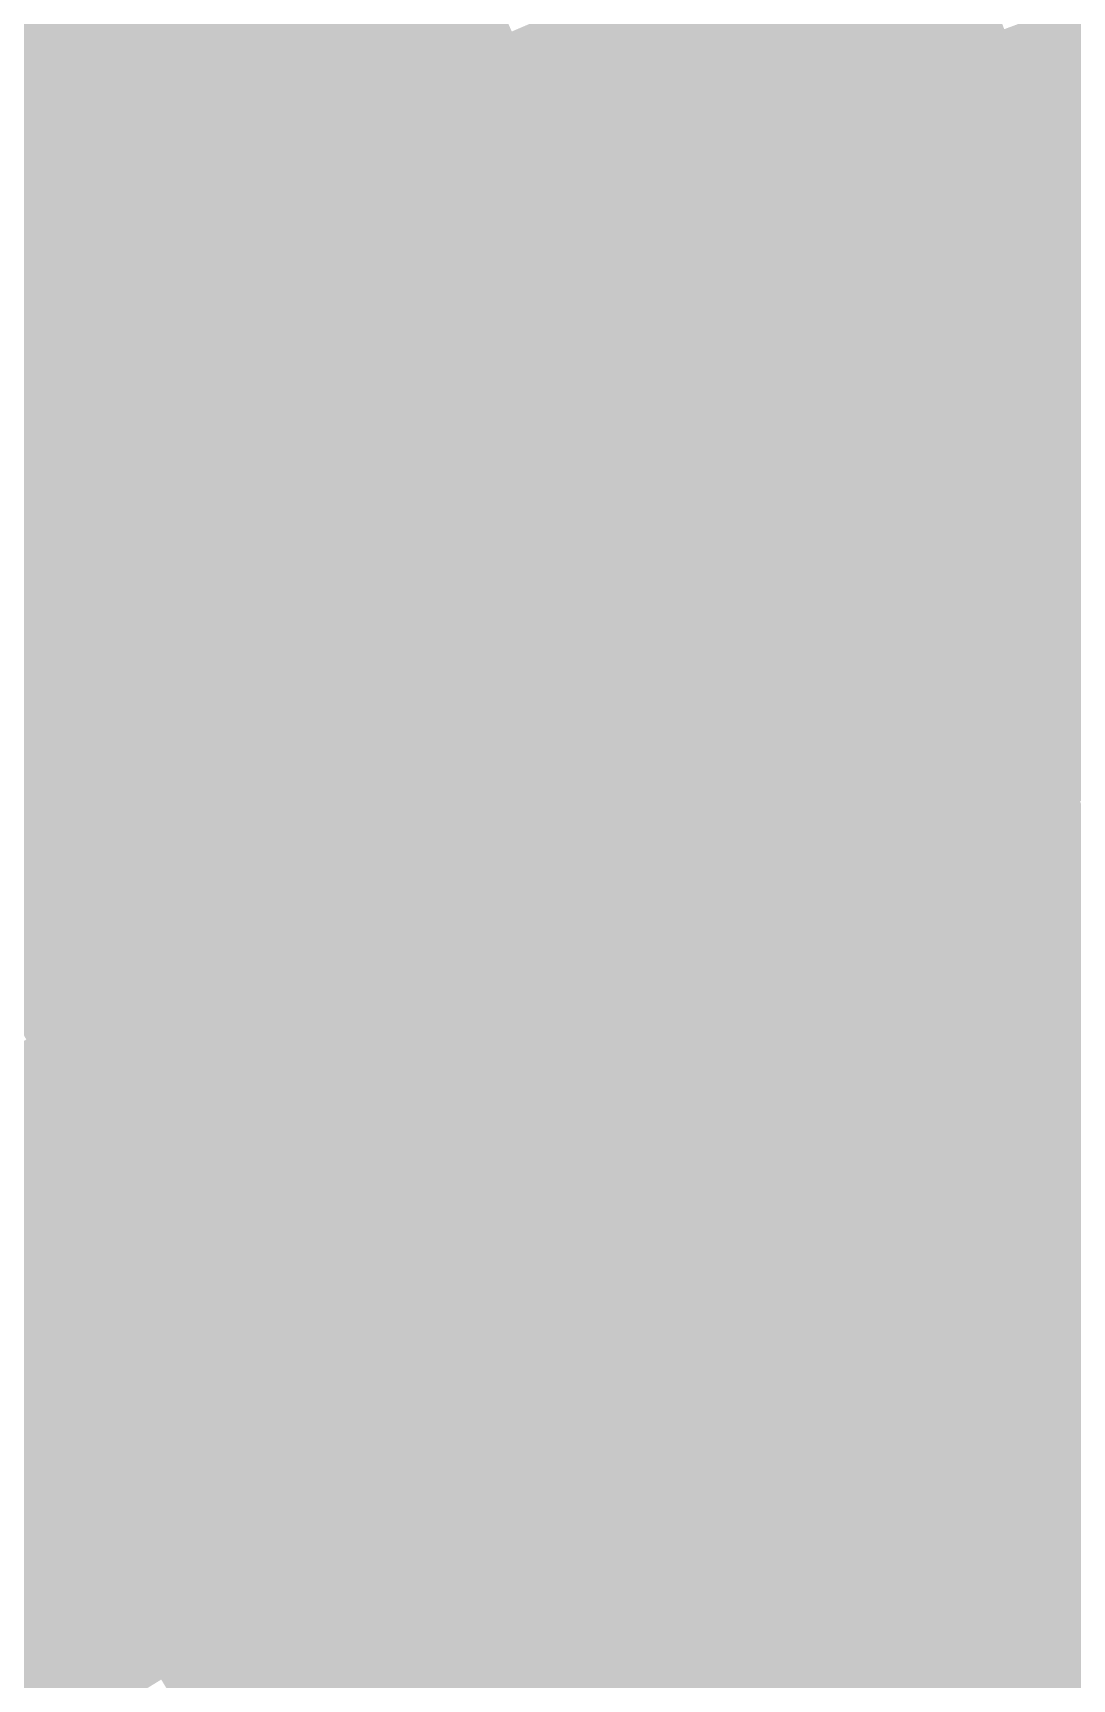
# Model space of a CAD drawing. Header units: inches. Extents: x -266 to 784, y -170 to 213.
# Drawn here: x -68.9 to -52.17, y 111.51 to 138.02 of the extents above; entities that cross this region are included whole.
import ezdxf

# ---------------------------------------------------------------- set-up
doc = ezdxf.new("R2010")
doc.units = ezdxf.units.IN
doc.header["$MEASUREMENT"] = 0

msp = doc.modelspace()

# ---------------------------------------------------------------- linework, layer by layer
at = {"color": 99, "true_color": 0x244321}
msp.add_solid([(-69.240145, 137.556542), (-69.689756, 138.449767), (-65.843484, 139.214351), (-66.271039, 140.11834)], dxfattribs=at)
at = {"color": 99, "true_color": 0x294c25}
msp.add_solid([(-64.988374, 137.406373), (-65.415929, 138.310362), (-61.59668, 138.959883), (-62.001921, 139.874093)], dxfattribs=at)
at = {"color": 89, "true_color": 0x32592c}
msp.add_solid([(-57.019831, 137.65805), (-57.402515, 138.58193), (-53.62436, 139.015927), (-53.984255, 139.94892)], dxfattribs=at)
at = {"color": 89, "true_color": 0x2f542a}
msp.add_solid([(-60.786197, 137.131463), (-61.191438, 138.045673), (-57.402515, 138.58193), (-57.785198, 139.505809)], dxfattribs=at)
at = {"color": 99, "true_color": 0x264823}
msp.add_solid([(-68.790533, 136.663318), (-69.240145, 137.556542), (-65.415929, 138.310362), (-65.843484, 139.214351)], dxfattribs=at)
at = {"color": 79, "true_color": 0x386130}
msp.add_solid([(-52.90457, 137.149941), (-53.264465, 138.082934), (-49.522808, 138.406978), (-49.859698, 139.348522)], dxfattribs=at)
at = {"color": 89, "true_color": 0x2b5028}
msp.add_solid([(-64.560819, 136.502383), (-64.988374, 137.406373), (-61.191438, 138.045673), (-61.59668, 138.959883)], dxfattribs=at)
at = {"color": 79, "true_color": 0x355d2e}
msp.add_solid([(-56.637148, 136.734171), (-57.019831, 137.65805), (-53.264465, 138.082934), (-53.62436, 139.015927)], dxfattribs=at)
at = {"color": 89, "true_color": 0x31592c}
msp.add_solid([(-60.380956, 136.217254), (-60.786197, 137.131463), (-57.019831, 137.65805), (-57.402515, 138.58193)], dxfattribs=at)
at = {"color": 79, "true_color": 0x3b6532}
msp.add_solid([(-52.544675, 136.216949), (-52.90457, 137.149941), (-49.185919, 137.465434), (-49.522808, 138.406978)], dxfattribs=at)
at = {"color": 99, "true_color": 0x284c25}
msp.add_solid([(-68.340922, 135.770094), (-68.790533, 136.663318), (-64.988374, 137.406373), (-65.415929, 138.310362)], dxfattribs=at)
at = {"color": 89, "true_color": 0x2e542a}
msp.add_solid([(-64.133264, 135.598394), (-64.560819, 136.502383), (-60.786197, 137.131463), (-61.191438, 138.045673)], dxfattribs=at)
at = {"color": 79, "true_color": 0x376130}
msp.add_solid([(-56.254465, 135.810291), (-56.637148, 136.734171), (-52.90457, 137.149941), (-53.264465, 138.082934)], dxfattribs=at)
at = {"color": 89, "true_color": 0x335d2e}
msp.add_solid([(-59.975714, 135.303044), (-60.380956, 136.217254), (-56.637148, 136.734171), (-57.019831, 137.65805)], dxfattribs=at)
at = {"color": 99, "true_color": 0x254823}
msp.add_solid([(-72.123701, 134.933953), (-72.595097, 135.815875), (-68.790533, 136.663318), (-69.240145, 137.556542)], dxfattribs=at)
at = {"color": 99, "true_color": 0x2a5028}
msp.add_solid([(-67.891311, 134.876869), (-68.340922, 135.770094), (-64.560819, 136.502383), (-64.988374, 137.406373)], dxfattribs=at)
at = {"color": 97, "true_color": 0x3d6a34}
msp.add_solid([(-52.18478, 135.283956), (-52.544675, 136.216949), (-48.849029, 136.523889), (-49.185919, 137.465434)], dxfattribs=at)
at = {"color": 89, "true_color": 0x30592c}
msp.add_solid([(-63.705709, 134.694405), (-64.133264, 135.598394), (-60.380956, 136.217254), (-60.786197, 137.131463)], dxfattribs=at)
at = {"color": 79, "true_color": 0x396532}
msp.add_solid([(-55.871781, 134.886412), (-56.254465, 135.810291), (-52.544675, 136.216949), (-52.90457, 137.149941)], dxfattribs=at)
at = {"color": 99, "true_color": 0x274c25}
msp.add_solid([(-71.652304, 134.052032), (-72.123701, 134.933953), (-68.340922, 135.770094), (-68.790533, 136.663318)], dxfattribs=at)
at = {"color": 79, "true_color": 0x366130}
msp.add_solid([(-59.570473, 134.388834), (-59.975714, 135.303044), (-56.254465, 135.810291), (-56.637148, 136.734171)], dxfattribs=at)
at = {"color": 89, "true_color": 0x2d542a}
msp.add_solid([(-67.441699, 133.983645), (-67.891311, 134.876869), (-64.133264, 135.598394), (-64.560819, 136.502383)], dxfattribs=at)
at = {"color": 97, "true_color": 0x406e36}
msp.add_solid([(-51.824885, 134.350963), (-52.18478, 135.283956), (-48.512139, 135.582345), (-48.849029, 136.523889)], dxfattribs=at)
at = {"color": 89, "true_color": 0x325d2e}
msp.add_solid([(-63.278154, 133.790415), (-63.705709, 134.694405), (-59.975714, 135.303044), (-60.380956, 136.217254)], dxfattribs=at)
at = {"color": 97, "true_color": 0x3c6a34}
msp.add_solid([(-55.489098, 133.962532), (-55.871781, 134.886412), (-52.18478, 135.283956), (-52.544675, 136.216949)], dxfattribs=at)
at = {"color": 99, "true_color": 0x295028}
msp.add_solid([(-71.180907, 133.170111), (-71.652304, 134.052032), (-67.891311, 134.876869), (-68.340922, 135.770094)], dxfattribs=at)
at = {"color": 79, "true_color": 0x386532}
msp.add_solid([(-59.165232, 133.474624), (-59.570473, 134.388834), (-55.871781, 134.886412), (-56.254465, 135.810291)], dxfattribs=at)
at = {"color": 89, "true_color": 0x2f592c}
msp.add_solid([(-66.992088, 133.090421), (-67.441699, 133.983645), (-63.705709, 134.694405), (-64.133264, 135.598394)], dxfattribs=at)
at = {"color": 79, "true_color": 0x356130}
msp.add_solid([(-62.850599, 132.886426), (-63.278154, 133.790415), (-59.570473, 134.388834), (-59.975714, 135.303044)], dxfattribs=at)
at = {"color": 97, "true_color": 0x3e6e36}
msp.add_solid([(-55.106414, 133.038653), (-55.489098, 133.962532), (-51.824885, 134.350963), (-52.18478, 135.283956)], dxfattribs=at)
at = {"color": 89, "true_color": 0x2c542a}
msp.add_solid([(-70.709511, 132.28819), (-71.180907, 133.170111), (-67.441699, 133.983645), (-67.891311, 134.876869)], dxfattribs=at)
at = {"color": 89, "true_color": 0x315d2e}
msp.add_solid([(-66.542477, 132.197197), (-66.992088, 133.090421), (-63.278154, 133.790415), (-63.705709, 134.694405)], dxfattribs=at)
at = {"color": 97, "true_color": 0x3b6a34}
msp.add_solid([(-58.759991, 132.560415), (-59.165232, 133.474624), (-55.489098, 133.962532), (-55.871781, 134.886412)], dxfattribs=at)
at = {"color": 79, "true_color": 0x376532}
msp.add_solid([(-62.423044, 131.982437), (-62.850599, 132.886426), (-59.165232, 133.474624), (-59.570473, 134.388834)], dxfattribs=at)
at = {"color": 97, "true_color": 0x417239}
msp.add_solid([(-54.723731, 132.114773), (-55.106414, 133.038653), (-51.46499, 133.41797), (-51.824885, 134.350963)], dxfattribs=at)
at = {"color": 89, "true_color": 0x2e592c}
msp.add_solid([(-70.238114, 131.406268), (-70.709511, 132.28819), (-66.992088, 133.090421), (-67.441699, 133.983645)], dxfattribs=at)
at = {"color": 97, "true_color": 0x3d6e36}
msp.add_solid([(-58.354749, 131.646205), (-58.759991, 132.560415), (-55.106414, 133.038653), (-55.489098, 133.962532)], dxfattribs=at)
at = {"color": 79, "true_color": 0x346130}
msp.add_solid([(-66.092865, 131.303972), (-66.542477, 132.197197), (-62.850599, 132.886426), (-63.278154, 133.790415)], dxfattribs=at)
at = {"color": 97, "true_color": 0x396a34}
msp.add_solid([(-61.995489, 131.078448), (-62.423044, 131.982437), (-58.759991, 132.560415), (-59.165232, 133.474624)], dxfattribs=at)
at = {"color": 97, "true_color": 0x43763b}
msp.add_solid([(-54.341047, 131.190894), (-54.723731, 132.114773), (-51.105095, 132.484977), (-51.46499, 133.41797)], dxfattribs=at)
at = {"color": 89, "true_color": 0x305d2e}
msp.add_solid([(-69.766717, 130.524347), (-70.238114, 131.406268), (-66.542477, 132.197197), (-66.992088, 133.090421)], dxfattribs=at)
at = {"color": 79, "true_color": 0x366532}
msp.add_solid([(-65.643254, 130.410748), (-66.092865, 131.303972), (-62.423044, 131.982437), (-62.850599, 132.886426)], dxfattribs=at)
at = {"color": 97, "true_color": 0x3f7239}
msp.add_solid([(-57.949508, 130.731995), (-58.354749, 131.646205), (-54.723731, 132.114773), (-55.106414, 133.038653)], dxfattribs=at)
at = {"color": 97, "true_color": 0x3c6e36}
msp.add_solid([(-61.567933, 130.174458), (-61.995489, 131.078448), (-58.354749, 131.646205), (-58.759991, 132.560415)], dxfattribs=at)
at = {"color": 97, "true_color": 0x467b3d}
msp.add_solid([(-53.958364, 130.267014), (-54.341047, 131.190894), (-50.7452, 131.551985), (-51.105095, 132.484977)], dxfattribs=at)
at = {"color": 89, "true_color": 0x326130}
msp.add_solid([(-69.29532, 129.642426), (-69.766717, 130.524347), (-66.092865, 131.303972), (-66.542477, 132.197197)], dxfattribs=at)
at = {"color": 97, "true_color": 0x42763b}
msp.add_solid([(-57.544267, 129.817785), (-57.949508, 130.731995), (-54.341047, 131.190894), (-54.723731, 132.114773)], dxfattribs=at)
at = {"color": 97, "true_color": 0x386a34}
msp.add_solid([(-65.193643, 129.517524), (-65.643254, 130.410748), (-61.995489, 131.078448), (-62.423044, 131.982437)], dxfattribs=at)
at = {"color": 97, "true_color": 0x3e7239}
msp.add_solid([(-61.140378, 129.270469), (-61.567933, 130.174458), (-57.949508, 130.731995), (-58.354749, 131.646205)], dxfattribs=at)
at = {"color": 87, "true_color": 0x487f3f}
msp.add_solid([(-53.575681, 129.343135), (-53.958364, 130.267014), (-50.385305, 130.618992), (-50.7452, 131.551985)], dxfattribs=at)
at = {"color": 79, "true_color": 0x356532}
msp.add_solid([(-68.823924, 128.760505), (-69.29532, 129.642426), (-65.643254, 130.410748), (-66.092865, 131.303972)], dxfattribs=at)
at = {"color": 97, "true_color": 0x3a6e36}
msp.add_solid([(-64.744031, 128.624299), (-65.193643, 129.517524), (-61.567933, 130.174458), (-61.995489, 131.078448)], dxfattribs=at)
at = {"color": 97, "true_color": 0x447b3d}
msp.add_solid([(-57.139025, 128.903576), (-57.544267, 129.817785), (-53.958364, 130.267014), (-54.341047, 131.190894)], dxfattribs=at)
at = {"color": 97, "true_color": 0x40763b}
msp.add_solid([(-60.712823, 128.36648), (-61.140378, 129.270469), (-57.544267, 129.817785), (-57.949508, 130.731995)], dxfattribs=at)
at = {"color": 87, "true_color": 0x4a8341}
msp.add_solid([(-53.192997, 128.419255), (-53.575681, 129.343135), (-50.02541, 129.685999), (-50.385305, 130.618992)], dxfattribs=at)
at = {"color": 97, "true_color": 0x376a34}
msp.add_solid([(-68.352527, 127.878583), (-68.823924, 128.760505), (-65.193643, 129.517524), (-65.643254, 130.410748)], dxfattribs=at)
at = {"color": 97, "true_color": 0x3d7239}
msp.add_solid([(-64.29442, 127.731075), (-64.744031, 128.624299), (-61.140378, 129.270469), (-61.567933, 130.174458)], dxfattribs=at)
at = {"color": 97, "true_color": 0x467f3f}
msp.add_solid([(-56.733784, 127.989366), (-57.139025, 128.903576), (-53.575681, 129.343135), (-53.958364, 130.267014)], dxfattribs=at)
at = {"color": 89, "true_color": 0x336532}
msp.add_solid([(-71.963136, 127.032701), (-72.456034, 127.902788), (-68.823924, 128.760505), (-69.29532, 129.642426)], dxfattribs=at)
at = {"color": 97, "true_color": 0x437b3d}
msp.add_solid([(-60.285268, 127.46249), (-60.712823, 128.36648), (-57.139025, 128.903576), (-57.544267, 129.817785)], dxfattribs=at)
at = {"color": 87, "true_color": 0x4d8843}
msp.add_solid([(-52.810314, 127.495375), (-53.192997, 128.419255), (-49.665515, 128.753006), (-50.02541, 129.685999)], dxfattribs=at)
at = {"color": 97, "true_color": 0x396e36}
msp.add_solid([(-67.88113, 126.996662), (-68.352527, 127.878583), (-64.744031, 128.624299), (-65.193643, 129.517524)], dxfattribs=at)
at = {"color": 97, "true_color": 0x3f763b}
msp.add_solid([(-63.844809, 126.837851), (-64.29442, 127.731075), (-60.712823, 128.36648), (-61.140378, 129.270469)], dxfattribs=at)
at = {"color": 87, "true_color": 0x498341}
msp.add_solid([(-56.328543, 127.075156), (-56.733784, 127.989366), (-53.192997, 128.419255), (-53.575681, 129.343135)], dxfattribs=at)
at = {"color": 97, "true_color": 0x457f3f}
msp.add_solid([(-59.857713, 126.558501), (-60.285268, 127.46249), (-56.733784, 127.989366), (-57.139025, 128.903576)], dxfattribs=at)
at = {"color": 97, "true_color": 0x366a34}
msp.add_solid([(-71.470238, 126.162614), (-71.963136, 127.032701), (-68.352527, 127.878583), (-68.823924, 128.760505)], dxfattribs=at)
at = {"color": 97, "true_color": 0x3b7239}
msp.add_solid([(-67.409733, 126.114741), (-67.88113, 126.996662), (-64.29442, 127.731075), (-64.744031, 128.624299)], dxfattribs=at)
at = {"color": 87, "true_color": 0x4f8c45}
msp.add_solid([(-52.42763, 126.571496), (-52.810314, 127.495375), (-49.30562, 127.820013), (-49.665515, 128.753006)], dxfattribs=at)
at = {"color": 97, "true_color": 0x417b3d}
msp.add_solid([(-63.395197, 125.944626), (-63.844809, 126.837851), (-60.285268, 127.46249), (-60.712823, 128.36648)], dxfattribs=at)
at = {"color": 87, "true_color": 0x4b8843}
msp.add_solid([(-55.923301, 126.160946), (-56.328543, 127.075156), (-52.810314, 127.495375), (-53.192997, 128.419255)], dxfattribs=at)
at = {"color": 97, "true_color": 0x386e36}
msp.add_solid([(-70.97734, 125.292527), (-71.470238, 126.162614), (-67.88113, 126.996662), (-68.352527, 127.878583)], dxfattribs=at)
at = {"color": 87, "true_color": 0x478341}
msp.add_solid([(-59.430158, 125.654512), (-59.857713, 126.558501), (-56.328543, 127.075156), (-56.733784, 127.989366)], dxfattribs=at)
at = {"color": 95, "true_color": 0x529048}
msp.add_solid([(-52.044947, 125.647616), (-52.42763, 126.571496), (-48.945725, 126.887021), (-49.30562, 127.820013)], dxfattribs=at)
at = {"color": 97, "true_color": 0x3e763b}
msp.add_solid([(-66.938337, 125.23282), (-67.409733, 126.114741), (-63.844809, 126.837851), (-64.29442, 127.731075)], dxfattribs=at)
at = {"color": 97, "true_color": 0x447f3f}
msp.add_solid([(-62.945586, 125.051402), (-63.395197, 125.944626), (-59.857713, 126.558501), (-60.285268, 127.46249)], dxfattribs=at)
at = {"color": 87, "true_color": 0x4e8c45}
msp.add_solid([(-55.51806, 125.246737), (-55.923301, 126.160946), (-52.42763, 126.571496), (-52.810314, 127.495375)], dxfattribs=at)
at = {"color": 97, "true_color": 0x3a7239}
msp.add_solid([(-70.484441, 124.42244), (-70.97734, 125.292527), (-67.409733, 126.114741), (-67.88113, 126.996662)], dxfattribs=at)
at = {"color": 87, "true_color": 0x4a8843}
msp.add_solid([(-59.002603, 124.750522), (-59.430158, 125.654512), (-55.923301, 126.160946), (-56.328543, 127.075156)], dxfattribs=at)
at = {"color": 97, "true_color": 0x407b3d}
msp.add_solid([(-66.46694, 124.350898), (-66.938337, 125.23282), (-63.395197, 125.944626), (-63.844809, 126.837851)], dxfattribs=at)
at = {"color": 97, "true_color": 0x468341}
msp.add_solid([(-62.495975, 124.158178), (-62.945586, 125.051402), (-59.430158, 125.654512), (-59.857713, 126.558501)], dxfattribs=at)
at = {"color": 95, "true_color": 0x509048}
msp.add_solid([(-55.112819, 124.332527), (-55.51806, 125.246737), (-52.044947, 125.647616), (-52.42763, 126.571496)], dxfattribs=at)
at = {"color": 97, "true_color": 0x3c763b}
msp.add_solid([(-69.991543, 123.552353), (-70.484441, 124.42244), (-66.938337, 125.23282), (-67.409733, 126.114741)], dxfattribs=at)
at = {"color": 97, "true_color": 0x427f3f}
msp.add_solid([(-65.995543, 123.468977), (-66.46694, 124.350898), (-62.945586, 125.051402), (-63.395197, 125.944626)], dxfattribs=at)
at = {"color": 87, "true_color": 0x4c8c45}
msp.add_solid([(-58.575048, 123.846533), (-59.002603, 124.750522), (-55.51806, 125.246737), (-55.923301, 126.160946)], dxfattribs=at)
at = {"color": 87, "true_color": 0x488843}
msp.add_solid([(-62.046363, 123.264954), (-62.495975, 124.158178), (-59.002603, 124.750522), (-59.430158, 125.654512)], dxfattribs=at)
at = {"color": 95, "true_color": 0x52944a}
msp.add_solid([(-54.707577, 123.418317), (-55.112819, 124.332527), (-51.662263, 124.723737), (-52.044947, 125.647616)], dxfattribs=at)
at = {"color": 97, "true_color": 0x3e7b3d}
msp.add_solid([(-69.498645, 122.682266), (-69.991543, 123.552353), (-66.46694, 124.350898), (-66.938337, 125.23282)], dxfattribs=at)
at = {"color": 95, "true_color": 0x4e9048}
msp.add_solid([(-58.147493, 122.942544), (-58.575048, 123.846533), (-55.112819, 124.332527), (-55.51806, 125.246737)], dxfattribs=at)
at = {"color": 97, "true_color": 0x448341}
msp.add_solid([(-65.524146, 122.587056), (-65.995543, 123.468977), (-62.495975, 124.158178), (-62.945586, 125.051402)], dxfattribs=at)
at = {"color": 95, "true_color": 0x4a8c45}
msp.add_solid([(-61.596752, 122.371729), (-62.046363, 123.264954), (-58.575048, 123.846533), (-59.002603, 124.750522)], dxfattribs=at)
at = {"color": 95, "true_color": 0x55994c}
msp.add_solid([(-54.302336, 122.504107), (-54.707577, 123.418317), (-51.27958, 123.799857), (-51.662263, 124.723737)], dxfattribs=at)
at = {"color": 97, "true_color": 0x407f3f}
msp.add_solid([(-69.005747, 121.812179), (-69.498645, 122.682266), (-65.995543, 123.468977), (-66.46694, 124.350898)], dxfattribs=at)
at = {"color": 97, "true_color": 0x468843}
msp.add_solid([(-65.05275, 121.705134), (-65.524146, 122.587056), (-62.046363, 123.264954), (-62.495975, 124.158178)], dxfattribs=at)
at = {"color": 95, "true_color": 0x51944a}
msp.add_solid([(-57.719938, 122.038555), (-58.147493, 122.942544), (-54.707577, 123.418317), (-55.112819, 124.332527)], dxfattribs=at)
at = {"color": 95, "true_color": 0x4d9048}
msp.add_solid([(-61.147141, 121.478505), (-61.596752, 122.371729), (-58.147493, 122.942544), (-58.575048, 123.846533)], dxfattribs=at)
at = {"color": 85, "true_color": 0x579d4e}
msp.add_solid([(-53.897095, 121.589898), (-54.302336, 122.504107), (-50.896896, 122.875978), (-51.27958, 123.799857)], dxfattribs=at)
at = {"color": 97, "true_color": 0x438341}
msp.add_solid([(-68.512849, 120.942092), (-69.005747, 121.812179), (-65.524146, 122.587056), (-65.995543, 123.468977)], dxfattribs=at)
at = {"color": 95, "true_color": 0x53994c}
msp.add_solid([(-57.292383, 121.134565), (-57.719938, 122.038555), (-54.302336, 122.504107), (-54.707577, 123.418317)], dxfattribs=at)
at = {"color": 95, "true_color": 0x498c45}
msp.add_solid([(-64.581353, 120.823213), (-65.05275, 121.705134), (-61.596752, 122.371729), (-62.046363, 123.264954)], dxfattribs=at)
at = {"color": 95, "true_color": 0x4f944a}
msp.add_solid([(-60.697529, 120.585281), (-61.147141, 121.478505), (-57.719938, 122.038555), (-58.147493, 122.942544)], dxfattribs=at)
at = {"color": 85, "true_color": 0x5aa150}
msp.add_solid([(-53.491853, 120.675688), (-53.897095, 121.589898), (-50.514213, 121.952098), (-50.896896, 122.875978)], dxfattribs=at)
at = {"color": 97, "true_color": 0x458843}
msp.add_solid([(-68.019951, 120.072005), (-68.512849, 120.942092), (-65.05275, 121.705134), (-65.524146, 122.587056)], dxfattribs=at)
at = {"color": 95, "true_color": 0x559d4e}
msp.add_solid([(-56.864827, 120.230576), (-57.292383, 121.134565), (-53.897095, 121.589898), (-54.302336, 122.504107)], dxfattribs=at)
at = {"color": 95, "true_color": 0x4b9048}
msp.add_solid([(-64.109956, 119.941292), (-64.581353, 120.823213), (-61.147141, 121.478505), (-61.596752, 122.371729)], dxfattribs=at)
at = {"color": 95, "true_color": 0x51994c}
msp.add_solid([(-60.247918, 119.692056), (-60.697529, 120.585281), (-57.292383, 121.134565), (-57.719938, 122.038555)], dxfattribs=at)
at = {"color": 85, "true_color": 0x5ca552}
msp.add_solid([(-53.086612, 119.761478), (-53.491853, 120.675688), (-50.13153, 121.028219), (-50.514213, 121.952098)], dxfattribs=at)
at = {"color": 97, "true_color": 0x418341}
msp.add_solid([(-71.460281, 119.224277), (-71.974384, 120.082005), (-68.512849, 120.942092), (-69.005747, 121.812179)], dxfattribs=at)
at = {"color": 95, "true_color": 0x478c45}
msp.add_solid([(-67.527052, 119.201918), (-68.019951, 120.072005), (-64.581353, 120.823213), (-65.05275, 121.705134)], dxfattribs=at)
at = {"color": 95, "true_color": 0x4d944a}
msp.add_solid([(-63.638559, 119.059371), (-64.109956, 119.941292), (-60.697529, 120.585281), (-61.147141, 121.478505)], dxfattribs=at)
at = {"color": 85, "true_color": 0x58a150}
msp.add_solid([(-56.437272, 119.326587), (-56.864827, 120.230576), (-53.491853, 120.675688), (-53.897095, 121.589898)], dxfattribs=at)
at = {"color": 97, "true_color": 0x438843}
msp.add_solid([(-70.946179, 118.366548), (-71.460281, 119.224277), (-68.019951, 120.072005), (-68.512849, 120.942092)], dxfattribs=at)
at = {"color": 95, "true_color": 0x539d4e}
msp.add_solid([(-59.798307, 118.798832), (-60.247918, 119.692056), (-56.864827, 120.230576), (-57.292383, 121.134565)], dxfattribs=at)
at = {"color": 85, "true_color": 0x5eaa54}
msp.add_solid([(-52.681371, 118.847268), (-53.086612, 119.761478), (-49.748846, 120.104339), (-50.13153, 121.028219)], dxfattribs=at)
at = {"color": 95, "true_color": 0x499048}
msp.add_solid([(-67.034154, 118.331831), (-67.527052, 119.201918), (-64.109956, 119.941292), (-64.581353, 120.823213)], dxfattribs=at)
at = {"color": 85, "true_color": 0x5aa552}
msp.add_solid([(-56.009717, 118.422597), (-56.437272, 119.326587), (-53.086612, 119.761478), (-53.491853, 120.675688)], dxfattribs=at)
at = {"color": 95, "true_color": 0x4f994c}
msp.add_solid([(-63.167163, 118.177449), (-63.638559, 119.059371), (-60.247918, 119.692056), (-60.697529, 120.585281)], dxfattribs=at)
at = {"color": 85, "true_color": 0x56a150}
msp.add_solid([(-59.348696, 117.905608), (-59.798307, 118.798832), (-56.437272, 119.326587), (-56.864827, 120.230576)], dxfattribs=at)
at = {"color": 85, "true_color": 0x61ae56}
msp.add_solid([(-52.276129, 117.933058), (-52.681371, 118.847268), (-49.366163, 119.18046), (-49.748846, 120.104339)], dxfattribs=at)
at = {"color": 97, "true_color": 0x458c45}
msp.add_solid([(-70.432076, 117.50882), (-70.946179, 118.366548), (-67.527052, 119.201918), (-68.019951, 120.072005)], dxfattribs=at)
at = {"color": 95, "true_color": 0x4b944a}
msp.add_solid([(-66.541256, 117.461744), (-67.034154, 118.331831), (-63.638559, 119.059371), (-64.109956, 119.941292)], dxfattribs=at)
at = {"color": 95, "true_color": 0x529d4e}
msp.add_solid([(-62.695766, 117.295528), (-63.167163, 118.177449), (-59.798307, 118.798832), (-60.247918, 119.692056)], dxfattribs=at)
at = {"color": 85, "true_color": 0x5caa54}
msp.add_solid([(-55.582162, 117.518608), (-56.009717, 118.422597), (-52.681371, 118.847268), (-53.086612, 119.761478)], dxfattribs=at)
at = {"color": 85, "true_color": 0x58a552}
msp.add_solid([(-58.899084, 117.012383), (-59.348696, 117.905608), (-56.009717, 118.422597), (-56.437272, 119.326587)], dxfattribs=at)
at = {"color": 95, "true_color": 0x489048}
msp.add_solid([(-69.917973, 116.651091), (-70.432076, 117.50882), (-67.034154, 118.331831), (-67.527052, 119.201918)], dxfattribs=at)
at = {"color": 95, "true_color": 0x4e994c}
msp.add_solid([(-66.048358, 116.591657), (-66.541256, 117.461744), (-63.167163, 118.177449), (-63.638559, 119.059371)], dxfattribs=at)
at = {"color": 85, "true_color": 0x63b259}
msp.add_solid([(-51.870888, 117.018849), (-52.276129, 117.933058), (-48.983479, 118.25658), (-49.366163, 119.18046)], dxfattribs=at)
at = {"color": 95, "true_color": 0x54a150}
msp.add_solid([(-62.224369, 116.413607), (-62.695766, 117.295528), (-59.348696, 117.905608), (-59.798307, 118.798832)], dxfattribs=at)
at = {"color": 85, "true_color": 0x5fae56}
msp.add_solid([(-55.154607, 116.614619), (-55.582162, 117.518608), (-52.276129, 117.933058), (-52.681371, 118.847268)], dxfattribs=at)
at = {"color": 95, "true_color": 0x4a944a}
msp.add_solid([(-69.40387, 115.793362), (-69.917973, 116.651091), (-66.541256, 117.461744), (-67.034154, 118.331831)], dxfattribs=at)
at = {"color": 85, "true_color": 0x5aaa54}
msp.add_solid([(-58.449473, 116.119159), (-58.899084, 117.012383), (-55.582162, 117.518608), (-56.009717, 118.422597)], dxfattribs=at)
at = {"color": 95, "true_color": 0x509d4e}
msp.add_solid([(-65.55546, 115.72157), (-66.048358, 116.591657), (-62.695766, 117.295528), (-63.167163, 118.177449)], dxfattribs=at)
at = {"color": 85, "true_color": 0x56a552}
msp.add_solid([(-61.752973, 115.531686), (-62.224369, 116.413607), (-58.899084, 117.012383), (-59.348696, 117.905608)], dxfattribs=at)
at = {"color": 85, "true_color": 0x61b259}
msp.add_solid([(-54.727052, 115.71063), (-55.154607, 116.614619), (-51.870888, 117.018849), (-52.276129, 117.933058)], dxfattribs=at)
at = {"color": 95, "true_color": 0x4c994c}
msp.add_solid([(-68.889768, 114.935634), (-69.40387, 115.793362), (-66.048358, 116.591657), (-66.541256, 117.461744)], dxfattribs=at)
at = {"color": 85, "true_color": 0x5dae56}
msp.add_solid([(-57.999862, 115.225935), (-58.449473, 116.119159), (-55.154607, 116.614619), (-55.582162, 117.518608)], dxfattribs=at)
at = {"color": 95, "true_color": 0x52a150}
msp.add_solid([(-65.062561, 114.851483), (-65.55546, 115.72157), (-62.224369, 116.413607), (-62.695766, 117.295528)], dxfattribs=at)
at = {"color": 85, "true_color": 0x58aa54}
msp.add_solid([(-61.281576, 114.649764), (-61.752973, 115.531686), (-58.449473, 116.119159), (-58.899084, 117.012383)], dxfattribs=at)
at = {"color": 93, "true_color": 0x63b65b}
msp.add_solid([(-54.299497, 114.80664), (-54.727052, 115.71063), (-51.465647, 116.104639), (-51.870888, 117.018849)], dxfattribs=at)
at = {"color": 95, "true_color": 0x4e9d4e}
msp.add_solid([(-68.375665, 114.077905), (-68.889768, 114.935634), (-65.55546, 115.72157), (-66.048358, 116.591657)], dxfattribs=at)
at = {"color": 95, "true_color": 0x54a552}
msp.add_solid([(-64.569663, 113.981396), (-65.062561, 114.851483), (-61.752973, 115.531686), (-62.224369, 116.413607)], dxfattribs=at)
at = {"color": 85, "true_color": 0x5fb259}
msp.add_solid([(-57.55025, 114.332711), (-57.999862, 115.225935), (-54.727052, 115.71063), (-55.154607, 116.614619)], dxfattribs=at)
at = {"color": 85, "true_color": 0x5bae56}
msp.add_solid([(-60.810179, 113.767843), (-61.281576, 114.649764), (-57.999862, 115.225935), (-58.449473, 116.119159)], dxfattribs=at)
at = {"color": 93, "true_color": 0x66bb5d}
msp.add_solid([(-53.871942, 113.902651), (-54.299497, 114.80664), (-51.060406, 115.190429), (-51.465647, 116.104639)], dxfattribs=at)
at = {"color": 95, "true_color": 0x4c994e}
msp.add_solid([(-71.689681, 113.210378), (-72.224679, 114.055231), (-68.889768, 114.935634), (-69.40387, 115.793362)], dxfattribs=at)
at = {"color": 95, "true_color": 0x50a150}
msp.add_solid([(-67.861562, 113.220177), (-68.375665, 114.077905), (-65.062561, 114.851483), (-65.55546, 115.72157)], dxfattribs=at)
at = {"color": 93, "true_color": 0x61b65b}
msp.add_solid([(-57.100639, 113.439486), (-57.55025, 114.332711), (-54.299497, 114.80664), (-54.727052, 115.71063)], dxfattribs=at)
at = {"color": 85, "true_color": 0x56aa54}
msp.add_solid([(-64.076765, 113.111309), (-64.569663, 113.981396), (-61.281576, 114.649764), (-61.752973, 115.531686)], dxfattribs=at)
at = {"color": 85, "true_color": 0x5db259}
msp.add_solid([(-60.338782, 112.885922), (-60.810179, 113.767843), (-57.55025, 114.332711), (-57.999862, 115.225935)], dxfattribs=at)
at = {"color": 93, "true_color": 0x68bf5f}
msp.add_solid([(-53.444387, 112.998662), (-53.871942, 113.902651), (-50.655164, 114.276219), (-51.060406, 115.190429)], dxfattribs=at)
at = {"color": 95, "true_color": 0x4e9d50}
msp.add_solid([(-71.154683, 112.365524), (-71.689681, 113.210378), (-68.375665, 114.077905), (-68.889768, 114.935634)], dxfattribs=at)
at = {"color": 95, "true_color": 0x52a552}
msp.add_solid([(-67.347459, 112.362448), (-67.861562, 113.220177), (-64.569663, 113.981396), (-65.062561, 114.851483)], dxfattribs=at)
at = {"color": 93, "true_color": 0x63bb5d}
msp.add_solid([(-56.651028, 112.546262), (-57.100639, 113.439486), (-53.871942, 113.902651), (-54.299497, 114.80664)], dxfattribs=at)
at = {"color": 85, "true_color": 0x59ae56}
msp.add_solid([(-63.583867, 112.241222), (-64.076765, 113.111309), (-60.810179, 113.767843), (-61.281576, 114.649764)], dxfattribs=at)
at = {"color": 93, "true_color": 0x5fb65b}
msp.add_solid([(-59.867386, 112.004001), (-60.338782, 112.885922), (-57.100639, 113.439486), (-57.55025, 114.332711)], dxfattribs=at)
at = {"color": 93, "true_color": 0x6ac361}
msp.add_solid([(-53.016832, 112.094672), (-53.444387, 112.998662), (-50.249923, 113.36201), (-50.655164, 114.276219)], dxfattribs=at)
at = {"color": 95, "true_color": 0x50a152}
msp.add_solid([(-70.619686, 111.520671), (-71.154683, 112.365524), (-67.861562, 113.220177), (-68.375665, 114.077905)], dxfattribs=at)
at = {"color": 95, "true_color": 0x54aa54}
msp.add_solid([(-66.833357, 111.504719), (-67.347459, 112.362448), (-64.076765, 113.111309), (-64.569663, 113.981396)], dxfattribs=at)
at = {"color": 85, "true_color": 0x5bb259}
msp.add_solid([(-63.090969, 111.371135), (-63.583867, 112.241222), (-60.338782, 112.885922), (-60.810179, 113.767843)], dxfattribs=at)
at = {"color": 93, "true_color": 0x66bf5f}
msp.add_solid([(-56.201416, 111.653038), (-56.651028, 112.546262), (-53.444387, 112.998662), (-53.871942, 113.902651)], dxfattribs=at)
at = {"color": 95, "true_color": 0x52a554}
msp.add_solid([(-70.084688, 110.675817), (-70.619686, 111.520671), (-67.347459, 112.362448), (-67.861562, 113.220177)], dxfattribs=at)
at = {"color": 93, "true_color": 0x61bb5d}
msp.add_solid([(-59.395989, 111.122079), (-59.867386, 112.004001), (-56.651028, 112.546262), (-57.100639, 113.439486)], dxfattribs=at)
at = {"color": 93, "true_color": 0x6dc863}
msp.add_solid([(-52.589276, 111.190683), (-53.016832, 112.094672), (-49.844682, 112.4478), (-50.249923, 113.36201)], dxfattribs=at)
at = {"color": 85, "true_color": 0x56ae56}
msp.add_solid([(-66.319254, 110.646991), (-66.833357, 111.504719), (-63.583867, 112.241222), (-64.076765, 113.111309)], dxfattribs=at)
at = {"color": 93, "true_color": 0x68c361}
msp.add_solid([(-55.751805, 110.759813), (-56.201416, 111.653038), (-53.016832, 112.094672), (-53.444387, 112.998662)], dxfattribs=at)
at = {"color": 93, "true_color": 0x5db65b}
msp.add_solid([(-62.59807, 110.501048), (-63.090969, 111.371135), (-59.867386, 112.004001), (-60.338782, 112.885922)], dxfattribs=at)
at = {"color": 93, "true_color": 0x64bf5f}
msp.add_solid([(-58.924592, 110.240158), (-59.395989, 111.122079), (-56.201416, 111.653038), (-56.651028, 112.546262)], dxfattribs=at)
at = {"color": 93, "true_color": 0x6fcc65}
msp.add_solid([(-52.161721, 110.286694), (-52.589276, 111.190683), (-49.43944, 111.53359), (-49.844682, 112.4478)], dxfattribs=at)
at = {"color": 105, "true_color": 0x54aa56}
msp.add_solid([(-69.549691, 109.830963), (-70.084688, 110.675817), (-66.833357, 111.504719), (-67.347459, 112.362448)], dxfattribs=at)
at = {"color": 85, "true_color": 0x59b259}
msp.add_solid([(-65.805151, 109.789262), (-66.319254, 110.646991), (-63.090969, 111.371135), (-63.583867, 112.241222)], dxfattribs=at)
at = {"color": 93, "true_color": 0x5fbb5d}
msp.add_solid([(-62.105172, 109.630961), (-62.59807, 110.501048), (-59.395989, 111.122079), (-59.867386, 112.004001)], dxfattribs=at)
at = {"color": 93, "true_color": 0x6ac863}
msp.add_solid([(-55.302194, 109.866589), (-55.751805, 110.759813), (-52.589276, 111.190683), (-53.016832, 112.094672)], dxfattribs=at)
at = {"color": 93, "true_color": 0x66c361}
msp.add_solid([(-58.453195, 109.358237), (-58.924592, 110.240158), (-55.751805, 110.759813), (-56.201416, 111.653038)], dxfattribs=at)

doc.saveas('drawing.dxf')
